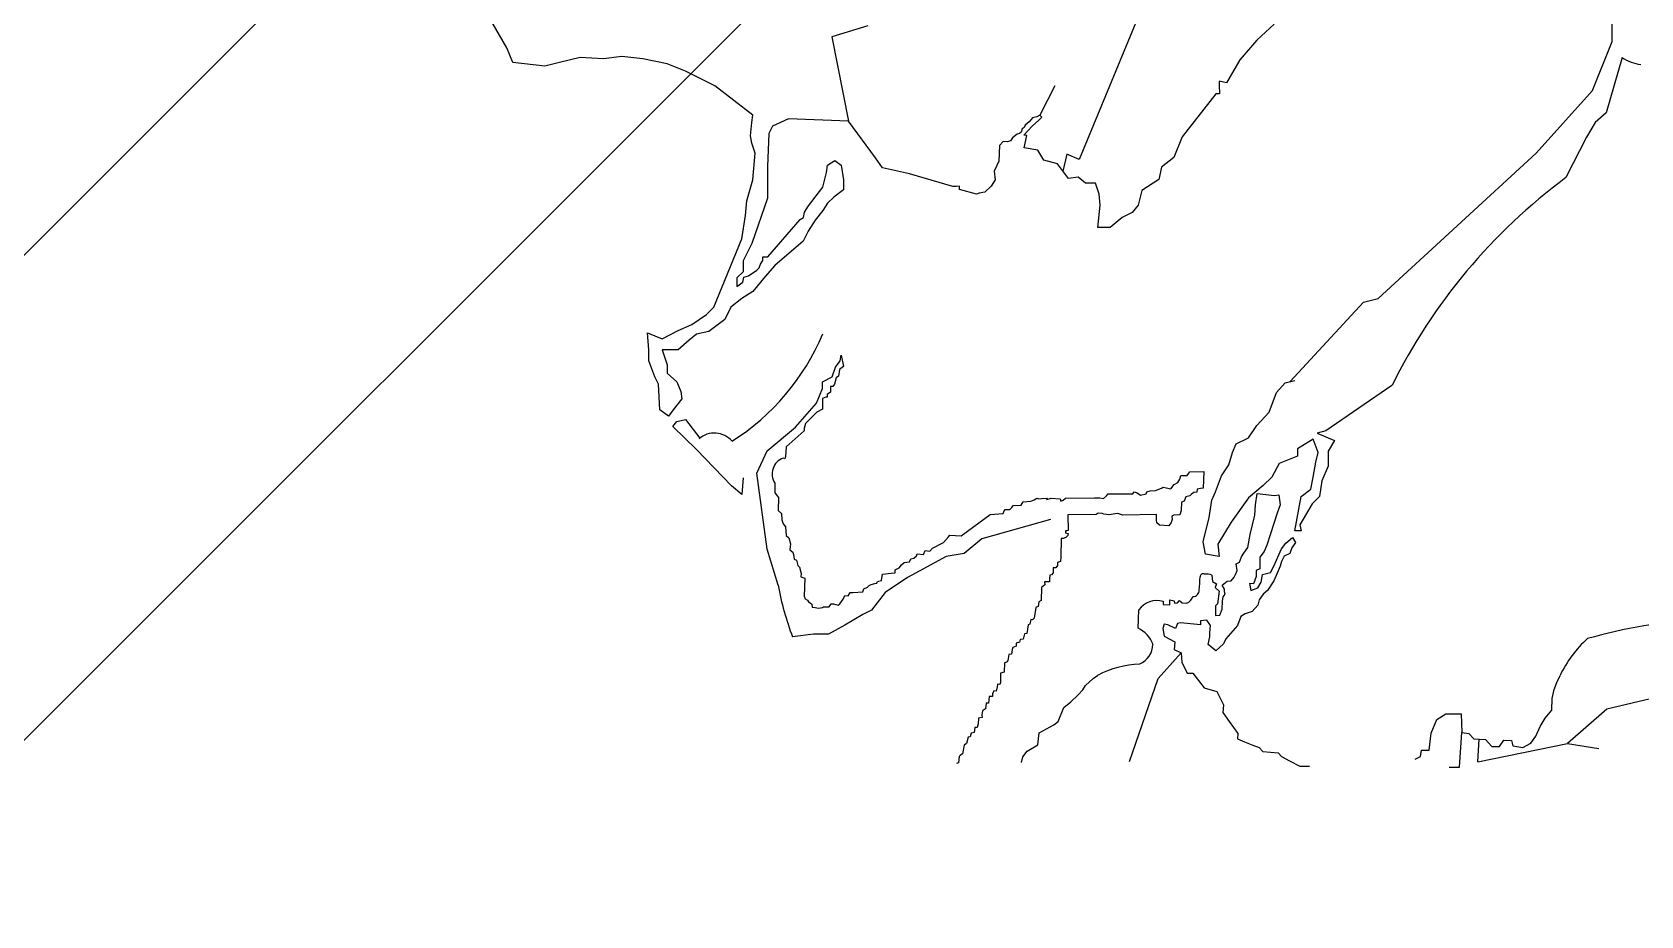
# Model space of a CAD drawing. Header units: millimetres. Extents: x 71641 to 191108, y -23091 to 29972.
# Drawn here: x 85992.8 to 86157.9, y -3643.3 to -3552.6 of the extents above; entities that cross this region are included whole.
import ezdxf

# ---------------------------------------------------------------- set-up
doc = ezdxf.new("R2010")
doc.units = ezdxf.units.MM
doc.layers.add('3', color=5, linetype='Continuous')
doc.styles.get("Standard").update_dxf_attribs({"font": 'SimSun.ttf', "height": 150})

# ---------------------------------------------------------------- blocks, each defined once
blk = doc.blocks.new('ge')
at = {"layer": '3', "color": 137}
for p, q in [((84625.47, -3910.09), (84984.09, -3551.47)), ((84625.47, -3959.87), (85033.87, -3551.47)), ((84863.29, -3760.52), (84856.11, -3777.92)), ((84797.35, -3766.46), (84794.96, -3762.32)), ((84834.41, -3764.19), (84830.71, -3765.33)), ((84876.11, -3764.04), (84874.35, -3765.67)), ((84910.79, -3765.83), (84910.79, -3763.57)), ((84830.71, -3765.33), (84832.42, -3774)), ((84874.35, -3765.67), (84872.59, -3767.68)), ((84908.78, -3770.85), (84910.79, -3765.83)), ((84797.98, -3767.97), (84797.35, -3766.46)), ((84804.89, -3767.47), (84802.76, -3767.97)), ((84807.28, -3767.59), (84804.89, -3767.47)), ((84809.17, -3767.34), (84807.28, -3767.59)), ((84811.3, -3767.59), (84809.17, -3767.34)), ((84813.82, -3768.1), (84811.3, -3767.59)), ((84911.83, -3767.44), (84910.19, -3773.12)), ((84801.25, -3768.35), (84797.98, -3767.97)), ((84802.76, -3767.97), (84801.25, -3768.35)), ((84815.7, -3768.85), (84813.82, -3768.1)), ((84818.72, -3770.36), (84815.7, -3768.85)), ((84872.59, -3767.68), (84871.21, -3770.07)), ((84822.61, -3773.37), (84818.72, -3770.36)), ((84853.6, -3770.38), (84852.05, -3773.36)), ((84871.21, -3770.07), (84870.48, -3769.9)), ((84870.48, -3769.9), (84870.48, -3770.3)), ((84870.48, -3770.3), (84870.5, -3771.18)), ((84903, -3777.26), (84908.78, -3770.85)), ((84870.11, -3771.18), (84866.68, -3775.59)), ((84870.5, -3771.18), (84870.11, -3771.18)), ((84822.36, -3775.51), (84822.49, -3774.12)), ((84822.49, -3774.12), (84822.61, -3773.37)), ((84826.26, -3773.75), (84824.62, -3774.5)), ((84832.42, -3774), (84826.26, -3773.75)), ((84835.18, -3777.77), (84832.42, -3774)), ((84850.98, -3774.06), (84850.54, -3774.41)), ((84851.3, -3773.65), (84850.98, -3774.06)), ((84851.27, -3774.52), (84851.97, -3773.88)), ((84851.76, -3773.53), (84851.3, -3773.65)), ((84852.05, -3773.36), (84851.76, -3773.53)), ((84851.97, -3773.88), (84852.26, -3773.59)), ((84852.26, -3773.59), (84852.05, -3773.36)), ((84909.06, -3774.13), (84908.18, -3775.63)), ((84910.19, -3773.12), (84909.06, -3774.13)), ((84822.49, -3776.26), (84822.36, -3775.51)), ((84824.25, -3775.25), (84824.12, -3778.65)), ((84824.62, -3774.5), (84824.25, -3775.25)), ((84849.25, -3775.69), (84849.05, -3776.01)), ((84849.72, -3775.31), (84849.25, -3775.69)), ((84849.98, -3775.25), (84849.72, -3775.31)), ((84850.16, -3775.11), (84849.98, -3775.25)), ((84850.25, -3774.79), (84850.16, -3775.11)), ((84850.45, -3774.64), (84850.25, -3774.79)), ((84850.42, -3775.43), (84851.27, -3774.52)), ((84850.72, -3775.47), (84850.42, -3775.43)), ((84850.54, -3774.41), (84850.45, -3774.64)), ((84850.47, -3776.72), (84850.72, -3775.47)), ((84866.68, -3775.59), (84865.8, -3777.73)), ((84908.18, -3775.63), (84906.05, -3779.78)), ((84822.86, -3777.26), (84822.49, -3776.26)), ((84822.61, -3780.03), (84822.86, -3777.26)), ((84847.91, -3776.48), (84847.86, -3778.11)), ((84848.29, -3776.07), (84847.91, -3776.48)), ((84848.73, -3776.1), (84848.29, -3776.07)), ((84849.05, -3776.01), (84848.73, -3776.1)), ((84851.85, -3776.98), (84850.47, -3776.72)), ((84852.48, -3777.98), (84851.85, -3776.98)), ((84854.85, -3777.38), (84854.43, -3779.11)), ((84856.11, -3777.92), (84854.85, -3777.38)), ((84886.79, -3792.2), (84903, -3777.26)), ((84824.12, -3778.65), (84824.12, -3781.91)), ((84830.15, -3779.27), (84830.28, -3778.52)), ((84830.28, -3778.52), (84831.03, -3778.02)), ((84831.03, -3778.02), (84831.66, -3778.52)), ((84831.66, -3778.52), (84831.91, -3780.03)), ((84835.93, -3778.77), (84835.18, -3777.77)), ((84838.7, -3779.4), (84835.93, -3778.77)), ((84847.65, -3778.54), (84847.36, -3779.13)), ((84847.36, -3779.13), (84847.48, -3780.03)), ((84847.86, -3778.11), (84847.65, -3778.54)), ((84853.86, -3778.36), (84852.48, -3777.98)), ((84854.99, -3779.86), (84853.86, -3778.36)), ((84864.54, -3778.73), (84864.29, -3779.99)), ((84865.8, -3777.73), (84864.54, -3778.73)), ((84821.98, -3782.16), (84822.61, -3780.03)), ((84828.32, -3782.68), (84829.78, -3780.78)), ((84829.78, -3780.78), (84830.15, -3779.27)), ((84831.91, -3780.03), (84831.91, -3781.03)), ((84843.13, -3780.7), (84838.7, -3779.4)), ((84843.48, -3780.7), (84843.13, -3780.7)), ((84843.83, -3780.67), (84843.48, -3780.7)), ((84843.8, -3781.02), (84843.83, -3780.67)), ((84847.07, -3780.67), (84846.43, -3781.28)), ((84847.48, -3780.03), (84847.07, -3780.67)), ((84856, -3779.74), (84854.99, -3779.86)), ((84856.75, -3780.37), (84856, -3779.74)), ((84857.76, -3780.37), (84856.75, -3780.37)), ((84858.14, -3781.5), (84857.76, -3780.37)), ((84864.29, -3779.99), (84862.53, -3781.12)), ((84864.29, -3779.99), (84864.29, -3779.99)), ((84821.86, -3783.67), (84821.98, -3782.16)), ((84824.12, -3781.91), (84822.49, -3786.56)), ((84830.28, -3782.41), (84829.78, -3783.17)), ((84830.91, -3781.79), (84830.28, -3782.41)), ((84831.91, -3781.03), (84830.91, -3781.79)), ((84845.55, -3781.49), (84843.8, -3781.02)), ((84845.84, -3781.37), (84845.55, -3781.49)), ((84846.43, -3781.28), (84845.84, -3781.37)), ((84858.26, -3782.63), (84858.14, -3781.5)), ((84862.53, -3781.12), (84862.16, -3782.63)), ((84821.48, -3786.06), (84821.86, -3783.67)), ((84824.14, -3787.93), (84827.46, -3784.1)), ((84827.46, -3784.1), (84827.8, -3783.89)), ((84827.8, -3783.89), (84827.9, -3783.34)), ((84827.9, -3783.34), (84828.32, -3782.68)), ((84829.78, -3783.17), (84829.02, -3784.17)), ((84858.01, -3784.89), (84858.26, -3782.63)), ((84860.52, -3783.88), (84859.27, -3784.89)), ((84861.53, -3783.38), (84860.52, -3783.88)), ((84862.16, -3782.63), (84861.53, -3783.38)), ((84828.27, -3785.3), (84827.77, -3786.31)), ((84829.02, -3784.17), (84828.27, -3785.3)), ((84829.02, -3784.17), (84829.02, -3784.17)), ((84859.27, -3784.89), (84858.01, -3784.89)), ((84818.59, -3793.09), (84821.48, -3786.06)), ((84822.49, -3786.56), (84821.61, -3788.32)), ((84827.77, -3786.31), (84824.87, -3788.82)), ((84821.61, -3788.32), (84821.61, -3789.45)), ((84823.03, -3789.28), (84823.27, -3789.04)), ((84823.27, -3789.04), (84823.41, -3788.66)), ((84823.41, -3788.66), (84823.62, -3788.31)), ((84823.62, -3788.31), (84823.62, -3787.93)), ((84823.62, -3787.93), (84824.14, -3787.93)), ((84824.87, -3788.82), (84823.87, -3789.95)), ((84820.98, -3790.07), (84820.96, -3790.97)), ((84820.96, -3790.97), (84821.58, -3790.52)), ((84821.61, -3789.45), (84820.98, -3790.07)), ((84821.58, -3790.52), (84821.68, -3790)), ((84821.68, -3790), (84822.17, -3789.87)), ((84822.17, -3789.87), (84823.03, -3789.28)), ((84823.87, -3789.95), (84822.61, -3791.46)), ((84821.48, -3792.21), (84820.35, -3793.09)), ((84822.61, -3791.46), (84821.48, -3792.21)), ((84885.28, -3792.58), (84886.79, -3792.2)), ((84816.33, -3794.85), (84817.84, -3793.84)), ((84817.84, -3793.84), (84818.59, -3793.09)), ((84820.35, -3793.09), (84819.72, -3794.34)), ((84877.75, -3800.72), (84885.28, -3792.58)), ((84813.31, -3796.35), (84814.95, -3795.47)), ((84814.95, -3795.47), (84816.33, -3794.85)), ((84818.09, -3795.6), (84816.83, -3795.85)), ((84819.72, -3794.34), (84818.09, -3795.6)), ((84811.93, -3797.48), (84811.81, -3795.73)), ((84811.81, -3795.73), (84813.31, -3796.35)), ((84816.08, -3796.48), (84814.95, -3797.48)), ((84816.83, -3795.85), (84816.08, -3796.48)), ((84811.93, -3798.61), (84811.93, -3797.48)), ((84812.56, -3800.25), (84811.93, -3798.61)), ((84814.95, -3797.48), (84813.31, -3797.48)), ((84813.31, -3797.48), (84813.82, -3798.99)), ((84813.82, -3798.99), (84813.82, -3799.87)), ((84831.08, -3799.25), (84831.57, -3798.59)), ((84831.57, -3798.59), (84831.66, -3798.02)), ((84831.66, -3798.02), (84831.9, -3799.17)), ((84812.94, -3801), (84812.56, -3800.25)), ((84813.82, -3799.87), (84814.82, -3800.75)), ((84829.76, -3800.74), (84830.75, -3800.24)), ((84830.75, -3800.24), (84831.08, -3799.25)), ((84831.16, -3800.33), (84831, -3800.99)), ((84831.41, -3800.16), (84831.16, -3800.33)), ((84831.49, -3799.5), (84831.41, -3800.16)), ((84831.9, -3799.17), (84831.49, -3799.5)), ((84831.9, -3799.17), (84831.9, -3799.17)), ((84877.24, -3800.85), (84878.25, -3800.6)), ((84813.06, -3803.64), (84812.94, -3801)), ((84814.82, -3800.75), (84815.2, -3801.75)), ((84815.2, -3801.75), (84815.32, -3802.51)), ((84829.14, -3802.95), (84829.75, -3801.42)), ((84829.75, -3801.42), (84829.76, -3800.74)), ((84830.58, -3801.81), (84830.25, -3802.06)), ((84830.25, -3802.06), (84830.25, -3802.31)), ((84830.83, -3801.23), (84830.58, -3801.23)), ((84830.58, -3801.23), (84830.58, -3801.81)), ((84831, -3800.99), (84830.83, -3801.23)), ((84875.61, -3803.86), (84876.36, -3801.85)), ((84876.36, -3801.85), (84877.24, -3800.85)), ((84888.2, -3801.13), (84881.41, -3805.77)), ((84813.94, -3804.27), (84813.06, -3803.64)), ((84814.44, -3803.64), (84813.94, -3804.27)), ((84815.32, -3802.51), (84814.44, -3803.64)), ((84827, -3805.39), (84829.14, -3802.95)), ((84829.18, -3803.87), (84828.02, -3805.03)), ((84829.76, -3803.54), (84829.18, -3803.87)), ((84830.09, -3802.31), (84829.76, -3802.47)), ((84829.76, -3802.47), (84829.76, -3803.54)), ((84830.25, -3802.31), (84830.09, -3802.31)), ((84874.35, -3805.24), (84875.61, -3803.86)), ((84814.41, -3805.32), (84814.79, -3804.81)), ((84816.83, -3807.68), (84814.41, -3805.32)), ((84814.79, -3804.81), (84815.69, -3804.62)), ((84815.69, -3804.62), (84817.18, -3806.52)), ((84824.09, -3807.84), (84827, -3805.39)), ((84828.02, -3805.03), (84827.86, -3805.52)), ((84827.86, -3805.52), (84827.86, -3805.77)), ((84873.47, -3806.5), (84874.35, -3805.24)), ((84827.86, -3805.77), (84826.04, -3807.42)), ((84871.84, -3808.01), (84872.22, -3807.13)), ((84872.22, -3807.13), (84873.47, -3806.5)), ((84880.13, -3806.62), (84878.5, -3807.63)), ((84880.64, -3808.01), (84880.13, -3806.62)), ((84880.13, -3806.62), (84880.13, -3806.62)), ((84880.13, -3806.62), (84880.13, -3806.62)), ((84881.41, -3805.77), (84880.53, -3806.03)), ((84880.53, -3806.03), (84882.29, -3806.78)), ((84881.41, -3805.77), (84881.41, -3805.77)), ((84882.29, -3806.78), (84881.64, -3807.88)), ((84820.41, -3811.44), (84816.83, -3807.68)), ((84823.02, -3810.13), (84824.09, -3807.84)), ((84825.88, -3808.66), (84825.71, -3808.57)), ((84825.96, -3808.41), (84825.88, -3808.66)), ((84826.04, -3807.42), (84825.96, -3808.41)), ((84871.46, -3809.26), (84871.84, -3808.01)), ((84878.5, -3808.38), (84876.61, -3809.14)), ((84878.5, -3807.63), (84878.5, -3808.38)), ((84880.38, -3809.01), (84880.64, -3808.01)), ((84881.64, -3807.88), (84881.64, -3809.39)), ((84824.09, -3817.92), (84823.02, -3810.13)), ((84866.44, -3810.73), (84866.52, -3810.37)), ((84866.52, -3810.37), (84867.2, -3810.35)), ((84867.2, -3810.35), (84867.34, -3810.13)), ((84867.34, -3810.13), (84867.44, -3809.99)), ((84867.44, -3809.99), (84868.9, -3809.97)), ((84868.9, -3809.97), (84868.82, -3811.65)), ((84870.08, -3812.03), (84870.71, -3810.39)), ((84870.71, -3810.39), (84871.46, -3809.26)), ((84875.86, -3810.52), (84874.98, -3811.4)), ((84876.61, -3809.14), (84875.86, -3810.52)), ((84879.88, -3811.77), (84880.13, -3810.52)), ((84880.13, -3810.52), (84880.38, -3809.01)), ((84881.64, -3809.39), (84881.01, -3810.9)), ((84821.49, -3812.33), (84820.41, -3811.44)), ((84821.62, -3810.61), (84821.49, -3812.33)), ((84824.87, -3811.15), (84824.87, -3812.15)), ((84824.87, -3812.15), (84825.25, -3812.61)), ((84861.61, -3812.23), (84861.75, -3812.05)), ((84861.75, -3812.05), (84862.05, -3812.15)), ((84862.05, -3812.15), (84862.41, -3812.37)), ((84862.99, -3812.25), (84863.03, -3812.05)), ((84863.03, -3812.05), (84863.37, -3811.93)), ((84863.37, -3811.93), (84863.95, -3811.89)), ((84863.95, -3811.89), (84864.55, -3811.67)), ((84864.55, -3811.67), (84864.73, -3811.55)), ((84864.73, -3811.55), (84865.5, -3811.73)), ((84865.5, -3811.73), (84865.86, -3811.29)), ((84865.86, -3811.29), (84866.24, -3811.07)), ((84866.24, -3811.07), (84866.44, -3810.73)), ((84867.88, -3812.11), (84867.64, -3812.29)), ((84868.18, -3812.07), (84867.88, -3812.11)), ((84868.2, -3811.77), (84868.18, -3812.07)), ((84868.54, -3811.69), (84868.2, -3811.77)), ((84868.82, -3811.65), (84868.54, -3811.69)), ((84869.7, -3812.9), (84870.08, -3812.03)), ((84874.98, -3811.4), (84873.47, -3812.65)), ((84874.98, -3811.4), (84874.98, -3811.4)), ((84878.88, -3812.53), (84879.88, -3811.77)), ((84881.01, -3810.9), (84880.76, -3812.53)), ((84825.25, -3812.61), (84825.21, -3813.97)), ((84848.82, -3813.87), (84848.98, -3813.85)), ((84848.98, -3813.85), (84849.18, -3813.64)), ((84849.18, -3813.64), (84849.32, -3813.44)), ((84849.32, -3813.44), (84850.15, -3813.42)), ((84850.15, -3813.42), (84850.36, -3813.08)), ((84850.36, -3813.08), (84851.14, -3813.01)), ((84851.14, -3813.01), (84851.48, -3812.88)), ((84851.48, -3812.88), (84851.77, -3812.68)), ((84851.77, -3812.68), (84851.95, -3812.77)), ((84851.95, -3812.77), (84852.22, -3812.74)), ((84852.22, -3812.74), (84852.81, -3812.7)), ((84852.81, -3812.7), (84852.76, -3812.83)), ((84852.76, -3812.83), (84853.03, -3812.77)), ((84853.03, -3812.77), (84853.22, -3812.7)), ((84853.22, -3812.7), (84854.14, -3812.77)), ((84854.14, -3812.77), (84854.21, -3812.99)), ((84854.21, -3812.99), (84854.45, -3812.9)), ((84854.45, -3812.9), (84854.7, -3812.7)), ((84854.7, -3812.7), (84857.68, -3812.65)), ((84857.68, -3812.65), (84858.22, -3812.67)), ((84858.22, -3812.67), (84858.6, -3812.73)), ((84858.6, -3812.73), (84858.92, -3812.45)), ((84858.92, -3812.45), (84859.06, -3812.25)), ((84859.06, -3812.25), (84861.61, -3812.23)), ((84862.41, -3812.37), (84862.99, -3812.25)), ((84866.6, -3813.11), (84866.56, -3813.95)), ((84866.88, -3813.01), (84866.6, -3813.11)), ((84867.04, -3812.57), (84866.88, -3813.01)), ((84867.44, -3812.45), (84867.04, -3812.57)), ((84867.64, -3812.29), (84867.44, -3812.45)), ((84869.45, -3814.66), (84869.7, -3812.9)), ((84873.47, -3812.65), (84871.71, -3815.17)), ((84874.12, -3814.44), (84874.18, -3813.39)), ((84874.18, -3813.39), (84874.38, -3812.22)), ((84874.38, -3812.22), (84876.15, -3812.41)), ((84876.15, -3812.41), (84876.6, -3812.35)), ((84876.74, -3813.39), (84876.41, -3814.24)), ((84876.6, -3812.35), (84876.74, -3813.39)), ((84878.25, -3816.04), (84878.88, -3812.53)), ((84880.01, -3813.28), (84878.75, -3815.42)), ((84880.76, -3812.53), (84880.01, -3813.28)), ((84825.21, -3813.97), (84825.54, -3814.27)), ((84825.54, -3814.27), (84825.58, -3814.92)), ((84825.58, -3814.92), (84825.71, -3815.33)), ((84825.71, -3815.33), (84825.97, -3815.63)), ((84843.98, -3816.57), (84846.98, -3814.36)), ((84853.16, -3814.87), (84846.12, -3816.85)), ((84846.98, -3814.36), (84848.31, -3814.25)), ((84848.31, -3814.25), (84848.4, -3814)), ((84848.4, -3814), (84848.49, -3813.87)), ((84848.49, -3813.87), (84848.82, -3813.87)), ((84857.86, -3814.37), (84854.94, -3814.39)), ((84854.94, -3814.39), (84854.98, -3816.01)), ((84858.04, -3814.23), (84857.86, -3814.37)), ((84858.46, -3814.25), (84858.04, -3814.23)), ((84858.64, -3814.35), (84858.46, -3814.25)), ((84859.18, -3814.39), (84858.64, -3814.35)), ((84859.81, -3814.31), (84859.18, -3814.39)), ((84860.07, -3814.27), (84859.81, -3814.31)), ((84860.27, -3814.35), (84860.07, -3814.27)), ((84860.57, -3814.43), (84860.27, -3814.35)), ((84864.03, -3814.37), (84860.57, -3814.43)), ((84864.05, -3814.95), (84864.03, -3814.37)), ((84864.07, -3815.21), (84864.05, -3814.95)), ((84864.33, -3815.45), (84864.07, -3815.21)), ((84865.3, -3815.53), (84864.33, -3815.45)), ((84865.54, -3815.19), (84865.3, -3815.53)), ((84865.66, -3814.87), (84865.54, -3815.19)), ((84865.8, -3814.45), (84865.6, -3814.55)), ((84865.6, -3814.55), (84865.66, -3814.87)), ((84866.42, -3814.39), (84865.8, -3814.45)), ((84866.56, -3813.95), (84866.42, -3814.39)), ((84868.82, -3817.17), (84869.45, -3814.66)), ((84871.71, -3815.17), (84870.33, -3817.43)), ((84873.65, -3816.43), (84874.12, -3814.44)), ((84876.08, -3815.29), (84875.75, -3816.34)), ((84876.41, -3814.24), (84876.08, -3815.29)), ((84876.08, -3815.29), (84876.08, -3815.29)), ((84876.08, -3815.29), (84876.08, -3815.29)), ((84878.75, -3815.42), (84878.88, -3816.04)), ((84825.97, -3815.63), (84826.03, -3816.54)), ((84826.03, -3816.54), (84826.29, -3816.76)), ((84826.29, -3816.76), (84826.47, -3817.38)), ((84842.16, -3817.24), (84842.7, -3816.66)), ((84842.7, -3816.66), (84842.81, -3816.5)), ((84842.81, -3816.5), (84843.98, -3816.57)), ((84846.12, -3816.85), (84844.28, -3818.38)), ((84854.26, -3816.82), (84854.22, -3818.72)), ((84854.44, -3816.83), (84854.26, -3816.82)), ((84854.72, -3816.74), (84854.44, -3816.83)), ((84854.84, -3816.05), (84854.7, -3816.03)), ((84854.7, -3816.03), (84854.7, -3816.25)), ((84854.7, -3816.25), (84854.96, -3816.33)), ((84854.92, -3816.51), (84854.72, -3816.74)), ((84854.98, -3816.01), (84854.84, -3816.05)), ((84854.96, -3816.33), (84854.92, -3816.51)), ((84873.4, -3817.74), (84873.65, -3816.43)), ((84875.75, -3816.34), (84875.36, -3817.51)), ((84875.75, -3816.34), (84875.75, -3816.34)), ((84877.32, -3817.32), (84877.98, -3816.73)), ((84877.98, -3816.73), (84877.98, -3816.73)), ((84877.98, -3816.73), (84877.98, -3816.73)), ((84877.98, -3816.73), (84878.31, -3817.25)), ((84878.88, -3816.04), (84878.25, -3816.04)), ((84825.2, -3821.63), (84824.09, -3817.92)), ((84826.47, -3817.38), (84826.39, -3817.99)), ((84826.39, -3817.99), (84826.71, -3818.25)), ((84826.71, -3818.25), (84826.77, -3818.46)), ((84826.77, -3818.46), (84826.86, -3818.96)), ((84842.45, -3818.69), (84838.47, -3820.83)), ((84839.14, -3818.84), (84839.39, -3818.6)), ((84839.39, -3818.6), (84839.48, -3818.39)), ((84839.48, -3818.39), (84840.11, -3818.48)), ((84840.11, -3818.48), (84840.31, -3818.08)), ((84840.31, -3818.08), (84840.76, -3818.12)), ((84840.76, -3818.12), (84841.06, -3817.81)), ((84841.06, -3817.81), (84842.16, -3817.24)), ((84844.28, -3818.38), (84842.45, -3818.69)), ((84854.22, -3818.72), (84854.18, -3819.2)), ((84869.07, -3818.43), (84868.82, -3817.17)), ((84870.46, -3818.68), (84869.07, -3818.43)), ((84870.33, -3817.43), (84870.46, -3818.68)), ((84872.55, -3819.26), (84872.77, -3818.73)), ((84872.77, -3818.73), (84873.01, -3818.34)), ((84873.01, -3818.34), (84873.4, -3817.74)), ((84875.1, -3818.17), (84874.64, -3818.76)), ((84874.64, -3818.76), (84874.64, -3819.93)), ((84875.36, -3817.51), (84875.1, -3818.17)), ((84876.08, -3819.67), (84876.87, -3817.91)), ((84876.87, -3817.91), (84877.32, -3817.32)), ((84877.13, -3818.63), (84876.87, -3819.21)), ((84877.72, -3818.36), (84877.13, -3818.63)), ((84877.91, -3817.78), (84877.72, -3818.36)), ((84878.31, -3817.25), (84877.91, -3817.78)), ((84826.86, -3818.96), (84827.08, -3819.07)), ((84827.08, -3819.07), (84827.24, -3819.61)), ((84827.24, -3819.61), (84827.41, -3819.78)), ((84827.41, -3819.78), (84827.55, -3820.43)), ((84827.55, -3820.43), (84827.53, -3820.77)), ((84835.92, -3820.51), (84836.8, -3820.39)), ((84836.8, -3820.39), (84837.22, -3820.34)), ((84837.22, -3820.06), (84837.63, -3819.86)), ((84837.22, -3820.34), (84837.22, -3820.06)), ((84837.63, -3819.86), (84837.86, -3819.54)), ((84837.86, -3819.54), (84838.15, -3819.29)), ((84838.15, -3819.29), (84838.69, -3819.22)), ((84838.69, -3819.22), (84838.83, -3818.91)), ((84838.83, -3818.91), (84839.14, -3818.84)), ((84853.44, -3820.35), (84853.26, -3820.56)), ((84853.69, -3819.85), (84853.44, -3819.83)), ((84853.44, -3819.83), (84853.44, -3820.35)), ((84853.88, -3819.59), (84853.69, -3819.85)), ((84854.18, -3819.2), (84853.87, -3819.3)), ((84853.87, -3819.3), (84853.88, -3819.59)), ((84872.13, -3820.53), (84872.31, -3820.11)), ((84872.2, -3819.44), (84872.55, -3819.26)), ((84872.31, -3820.11), (84872.2, -3819.44)), ((84874.64, -3819.93), (84874.25, -3820.13)), ((84874.25, -3820.13), (84874.25, -3820.72)), ((84874.9, -3820.52), (84875.75, -3820.33)), ((84875.75, -3820.33), (84876.08, -3819.67)), ((84876.41, -3820.39), (84876.08, -3821.18)), ((84876.74, -3819.67), (84876.41, -3820.39)), ((84876.87, -3819.21), (84876.74, -3819.67)), ((84827.53, -3820.77), (84827.93, -3820.91)), ((84827.93, -3820.91), (84827.87, -3822.74)), ((84833.91, -3822.32), (84834.01, -3821.99)), ((84834.01, -3821.99), (84834.38, -3821.83)), ((84834.38, -3821.83), (84834.54, -3821.67)), ((84834.54, -3821.67), (84834.76, -3821.56)), ((84834.76, -3821.56), (84835.13, -3821.46)), ((84835.13, -3821.46), (84835.33, -3821.42)), ((84835.33, -3821.42), (84835.39, -3821.24)), ((84835.39, -3821.24), (84835.82, -3821.14)), ((84835.82, -3821.14), (84835.92, -3820.51)), ((84838.47, -3820.83), (84836.18, -3822.36)), ((84852.25, -3821.87), (84852.2, -3823.18)), ((84852.59, -3821.6), (84852.25, -3821.87)), ((84853.07, -3821.28), (84852.54, -3821.27)), ((84852.54, -3821.27), (84852.59, -3821.6)), ((84853.1, -3820.58), (84853.07, -3820.98)), ((84853.07, -3820.98), (84853.07, -3821.28)), ((84853.26, -3820.56), (84853.1, -3820.58)), ((84869.72, -3820.58), (84869.8, -3821.24)), ((84869.8, -3821.24), (84870.18, -3821.49)), ((84870.18, -3821.49), (84870.04, -3821.87)), ((84870.04, -3821.87), (84870.47, -3822.23)), ((84870.79, -3821.63), (84871.28, -3821.2)), ((84871, -3822.05), (84870.79, -3821.63)), ((84871, -3822.3), (84871, -3822.05)), ((84871.28, -3821.2), (84871.7, -3821.17)), ((84871.7, -3821.17), (84871.99, -3820.81)), ((84871.99, -3820.81), (84872.13, -3820.53)), ((84873.99, -3821.5), (84873.59, -3821.44)), ((84873.59, -3821.44), (84873.72, -3822.16)), ((84873.72, -3822.16), (84874.44, -3821.9)), ((84874.25, -3820.72), (84873.99, -3821.5)), ((84874.44, -3821.9), (84874.77, -3821.31)), ((84874.77, -3821.31), (84874.9, -3820.52)), ((84876.08, -3821.18), (84875.43, -3822.16)), ((84827.87, -3822.74), (84827.97, -3823.03)), ((84827.97, -3823.03), (84828.22, -3823.15)), ((84828.22, -3823.15), (84828.32, -3823.33)), ((84828.32, -3823.33), (84828.5, -3823.43)), ((84828.5, -3823.43), (84828.67, -3823.57)), ((84828.67, -3823.57), (84828.71, -3823.88)), ((84830.45, -3823.86), (84830.64, -3823.53)), ((84830.64, -3823.53), (84830.9, -3823.55)), ((84830.9, -3823.55), (84831.37, -3823.68)), ((84831.37, -3823.68), (84831.53, -3823.55)), ((84831.53, -3823.55), (84831.69, -3823.31)), ((84831.69, -3823.31), (84831.88, -3823.05)), ((84831.88, -3823.05), (84832.04, -3822.7)), ((84832.04, -3822.7), (84832.39, -3822.72)), ((84832.39, -3822.72), (84832.59, -3822.36)), ((84832.59, -3822.36), (84832.91, -3822.36)), ((84832.91, -3822.36), (84833.91, -3822.32)), ((84836.18, -3822.36), (84834.8, -3824.19)), ((84851.95, -3823.32), (84851.88, -3823.81)), ((84852.2, -3823.18), (84851.95, -3823.32)), ((84864.71, -3823.28), (84864.71, -3823.61)), ((84864.71, -3823.61), (84865.39, -3823.64)), ((84865.39, -3823.64), (84865.39, -3823.13)), ((84865.39, -3823.13), (84865.84, -3823.24)), ((84865.84, -3823.24), (84865.87, -3823.47)), ((84865.87, -3823.47), (84866.2, -3823.44)), ((84866.2, -3823.44), (84866.4, -3823.19)), ((84866.4, -3823.19), (84866.68, -3823.44)), ((84866.68, -3823.44), (84867.13, -3823.47)), ((84870.29, -3823.54), (84870.08, -3823.75)), ((84870.08, -3823.75), (84870.08, -3824.74)), ((84870.47, -3822.23), (84870.29, -3823.54)), ((84870.79, -3824.1), (84870.82, -3823.25)), ((84870.82, -3823.25), (84870.89, -3822.83)), ((84870.89, -3822.83), (84871.07, -3822.55)), ((84871.07, -3822.55), (84871, -3822.3)), ((84874.44, -3823.66), (84873.86, -3824.31)), ((84874.58, -3823.14), (84874.44, -3823.66)), ((84874.97, -3822.55), (84874.58, -3823.14)), ((84875.43, -3822.16), (84874.97, -3822.55)), ((84828.71, -3823.88), (84829.01, -3823.9)), ((84829.01, -3823.9), (84829.36, -3823.98)), ((84829.36, -3823.98), (84829.76, -3823.92)), ((84829.76, -3823.92), (84829.86, -3823.84)), ((84829.86, -3823.84), (84830.45, -3823.86)), ((84833.88, -3824.65), (84832.05, -3825.72)), ((84834.8, -3824.19), (84833.88, -3824.65)), ((84851.14, -3825.16), (84851.02, -3825.62)), ((84851.3, -3825.17), (84851.14, -3825.16)), ((84851.48, -3825.02), (84851.3, -3825.17)), ((84851.64, -3823.9), (84851.48, -3825.02)), ((84851.88, -3823.81), (84851.64, -3823.9)), ((84862.14, -3826.03), (84862.22, -3824.17)), ((84869.2, -3825.22), (84868.54, -3825.29)), ((84868.54, -3825.29), (84868.54, -3825.68)), ((84869.59, -3825.75), (84869.2, -3825.22)), ((84870.08, -3824.74), (84870.54, -3824.7)), ((84870.54, -3824.7), (84870.79, -3824.1)), ((84872.68, -3824.84), (84872.34, -3825.75)), ((84873.14, -3824.58), (84872.68, -3824.84)), ((84873.86, -3824.31), (84873.14, -3824.58)), ((84828.83, -3826.64), (84826.69, -3826.94)), ((84830.36, -3826.64), (84828.83, -3826.64)), ((84832.05, -3825.72), (84830.36, -3826.64)), ((84850.48, -3826.61), (84850.36, -3827.16)), ((84850.72, -3826.57), (84850.48, -3826.61)), ((84850.87, -3825.69), (84850.72, -3826.57)), ((84851.02, -3825.62), (84850.87, -3825.69)), ((84864.81, -3825.61), (84864.68, -3826.07)), ((84864.68, -3826.07), (84864.81, -3826.86)), ((84865.2, -3825.68), (84864.81, -3825.61)), ((84864.81, -3826.86), (84865.92, -3827.45)), ((84865.99, -3826.07), (84865.2, -3825.68)), ((84866.19, -3825.55), (84865.99, -3826.07)), ((84866.51, -3825.48), (84866.19, -3825.55)), ((84868.54, -3825.68), (84866.51, -3825.48)), ((84869.33, -3827.71), (84869.52, -3826.92)), ((84869.52, -3826.53), (84869.59, -3825.75)), ((84869.52, -3826.92), (84869.52, -3826.53)), ((84871.62, -3826.6), (84871.16, -3827.12)), ((84872.34, -3825.75), (84871.62, -3826.6)), ((84849.17, -3828.71), (84848.89, -3828.75)), ((84849.23, -3828.22), (84849.17, -3828.71)), ((84849.28, -3828.02), (84849.23, -3828.22)), ((84849.65, -3827.88), (84849.28, -3828.02)), ((84849.97, -3827.47), (84849.65, -3827.56)), ((84849.65, -3827.56), (84849.65, -3827.88)), ((84850.04, -3827.19), (84849.97, -3827.47)), ((84850.36, -3827.16), (84850.04, -3827.19)), ((84864.22, -3831.22), (84866.58, -3828.56)), ((84865.92, -3827.45), (84865.86, -3828.23)), ((84865.86, -3828.23), (84866.58, -3828.56)), ((84866.58, -3828.56), (84866.64, -3829.54)), ((84870.11, -3828.36), (84869.33, -3827.71)), ((84870.9, -3827.64), (84870.11, -3828.36)), ((84871.16, -3827.12), (84870.9, -3827.64)), ((84848.44, -3829.58), (84848.4, -3830.57)), ((84848.64, -3829.54), (84848.44, -3829.58)), ((84848.79, -3829.35), (84848.64, -3829.54)), ((84848.89, -3828.75), (84848.79, -3829.35)), ((84866.64, -3829.54), (84867.17, -3830.65)), ((84847.72, -3831.8), (84847.68, -3832.05)), ((84847.97, -3831.83), (84847.72, -3831.8)), ((84848.03, -3831.62), (84847.97, -3831.83)), ((84848.04, -3830.67), (84848.03, -3831.62)), ((84848.4, -3830.57), (84848.04, -3830.67)), ((84856.48, -3832.38), (84856.74, -3831.92)), ((84856.74, -3831.92), (84857.52, -3831.21)), ((84857.52, -3831.21), (84857.98, -3830.89)), ((84861.25, -3839.72), (84864.22, -3831.22)), ((84867.17, -3830.65), (84867.76, -3830.65)), ((84867.76, -3830.65), (84868.93, -3832.15)), ((84904.86, -3832.35), (84905.12, -3831.63)), ((84905.12, -3831.63), (84905.45, -3830.91)), ((84924.04, -3831.11), (84910.26, -3834.35)), ((84846.87, -3833.04), (84846.81, -3833.75)), ((84847.21, -3833.04), (84846.87, -3833.04)), ((84847.34, -3832.47), (84847.21, -3832.79)), ((84847.21, -3832.79), (84847.21, -3833.04)), ((84847.58, -3832.51), (84847.34, -3832.47)), ((84847.68, -3832.05), (84847.58, -3832.51)), ((84854.54, -3834.19), (84855.25, -3833.61)), ((84855.25, -3833.61), (84855.96, -3832.9)), ((84855.96, -3832.9), (84856.48, -3832.38)), ((84868.93, -3832.15), (84870.24, -3832.55)), ((84870.24, -3832.55), (84870.9, -3833.92)), ((84904.6, -3834.44), (84904.66, -3833.27)), ((84904.66, -3833.27), (84904.86, -3832.35)), ((84845.77, -3835.28), (84845.73, -3835.85)), ((84846.14, -3835.2), (84845.77, -3835.28)), ((84846.18, -3834.52), (84846.11, -3834.95)), ((84846.11, -3834.95), (84846.14, -3835.2)), ((84846.48, -3834.33), (84846.18, -3834.52)), ((84846.56, -3833.73), (84846.48, -3834.33)), ((84846.81, -3833.75), (84846.56, -3833.73)), ((84853.95, -3835.62), (84854.54, -3834.19)), ((84870.9, -3833.92), (84870.83, -3834.7)), ((84870.83, -3834.7), (84871.49, -3835.62)), ((84892.82, -3835.42), (84893.74, -3834.84)), ((84893.74, -3834.84), (84895.31, -3834.84)), ((84895.31, -3834.84), (84895.37, -3836.73)), ((84903.42, -3836.14), (84903.94, -3835.29)), ((84903.94, -3835.29), (84904.6, -3834.44)), ((84910.26, -3834.35), (84906.21, -3837.86)), ((84845.01, -3836.8), (84844.9, -3837.18)), ((84845.33, -3836.76), (84845.01, -3836.8)), ((84845.4, -3836.22), (84845.33, -3836.76)), ((84845.63, -3836.22), (84845.4, -3836.22)), ((84845.73, -3835.85), (84845.63, -3836.22)), ((84851.87, -3838.02), (84852, -3836.79)), ((84852, -3836.79), (84853.5, -3835.95)), ((84853.5, -3835.95), (84853.95, -3835.62)), ((84871.49, -3835.62), (84872.4, -3836.86)), ((84872.4, -3836.86), (84872.34, -3837.39)), ((84892.16, -3837.39), (84892.23, -3836.8)), ((84892.23, -3836.8), (84892.82, -3835.42)), ((84895.14, -3840.29), (84895.37, -3836.73)), ((84895.37, -3836.73), (84896.09, -3836.86)), ((84896.09, -3836.86), (84896.61, -3837.39)), ((84902.96, -3837.12), (84903.42, -3836.14)), ((84844.29, -3838.05), (84844.14, -3838.94)), ((84844.53, -3837.87), (84844.29, -3838.05)), ((84844.69, -3837.23), (84844.53, -3837.87)), ((84844.9, -3837.18), (84844.69, -3837.23)), ((84850.77, -3838.67), (84851.87, -3838.02)), ((84872.34, -3837.39), (84873.06, -3837.71)), ((84873.06, -3837.71), (84873.91, -3838.04)), ((84873.91, -3838.04), (84874.56, -3838.3)), ((84874.56, -3838.3), (84874.95, -3838.69)), ((84891.12, -3839.22), (84891.25, -3838.56)), ((84891.25, -3838.56), (84892.03, -3838.56)), ((84892.03, -3838.56), (84892.16, -3837.39)), ((84896.61, -3837.39), (84897.79, -3837.45)), ((84897.03, -3839.75), (84897.16, -3837.42)), ((84897.03, -3839.75), (84906.21, -3837.86)), ((84897.79, -3837.45), (84898.45, -3838.17)), ((84898.45, -3838.17), (84899.23, -3838.17)), ((84899.23, -3838.17), (84899.69, -3837.52)), ((84899.69, -3837.52), (84900.48, -3837.58)), ((84900.48, -3837.58), (84900.61, -3838.1)), ((84900.61, -3838.1), (84901.65, -3838.3)), ((84901.65, -3838.3), (84902.44, -3837.84)), ((84902.44, -3837.84), (84902.96, -3837.12)), ((84906.21, -3837.86), (84909.45, -3838.4)), ((84843.72, -3839.85), (84843.51, -3839.92)), ((84843.77, -3839.2), (84843.72, -3839.85)), ((84843.87, -3839.11), (84843.77, -3839.2)), ((84844.14, -3838.94), (84843.87, -3839.11)), ((84850.19, -3839.84), (84850.32, -3839.25)), ((84850.32, -3839.25), (84850.77, -3838.67)), ((84874.95, -3838.69), (84876.52, -3838.82)), ((84876.52, -3838.82), (84876.85, -3839.22)), ((84876.85, -3839.22), (84877.7, -3839.67)), ((84877.7, -3839.67), (84878.75, -3840.2)), ((84878.75, -3840.2), (84879.73, -3840.2)), ((84890.59, -3839.48), (84891.12, -3839.22)), ((84894.06, -3840.29), (84895.14, -3840.29))]:
    blk.add_line(p, q, dxfattribs=at)
for centre, radius, start, end in [((84914.12, -3764.24), 3.94, 234.419, 264.4868), ((84941.36, -3827.43), 59.3, 126.54, 153.6768), ((84807.66, -3786.59), 23.97, 302.2976, 337.3389), ((84818.65, -3808.4), 2.39, 40.4392, 130.9344), ((84826.35, -3810.21), 1.76, 111.2482, 212.3079), ((84868.8, -3820.75), 0.295, 58.157, 185.7803), ((84855.98, -3815.86), 31.32, 190.6201, 200.7237), ((84842.11, -3819.81), 26.42, 354.9719, 357.8979), ((84869.19, -3821.84), 1.36, 67.1461, 99.908), ((84864.1, -3825.52), 2.32, 74.6536, 144.3616), ((84866.78, -3822.49), 1.04, 289.6467, 342.7716), ((84867.76, -3822.14), 0.659, 271.13, 1.2206), ((84922.94, -3878.87), 53.8, 93.1942, 105.819), ((84860.88, -3828.73), 2.98, 20.1041, 64.8942), ((84861.4, -3827.63), 2.27, 293.6148, 358.2601), ((84916.34, -3836.04), 12.04, 132.0364, 154.7666), ((84862.71, -3839.8), 10.09, 92.2173, 117.949)]:
    blk.add_arc(centre, radius, start, end, dxfattribs=at)
at = {"flags": 9}
for tag in ['YSIZE', 'XSIZE']:
    blk.add_attdef(tag, (85291.87, -4495.04), '', height=0.4, dxfattribs=at)

msp = doc.modelspace()

# ---------------------------------------------------------------- block references
msp.add_blockref('ge', (1244.18, 212.25))

doc.saveas('drawing.dxf')
